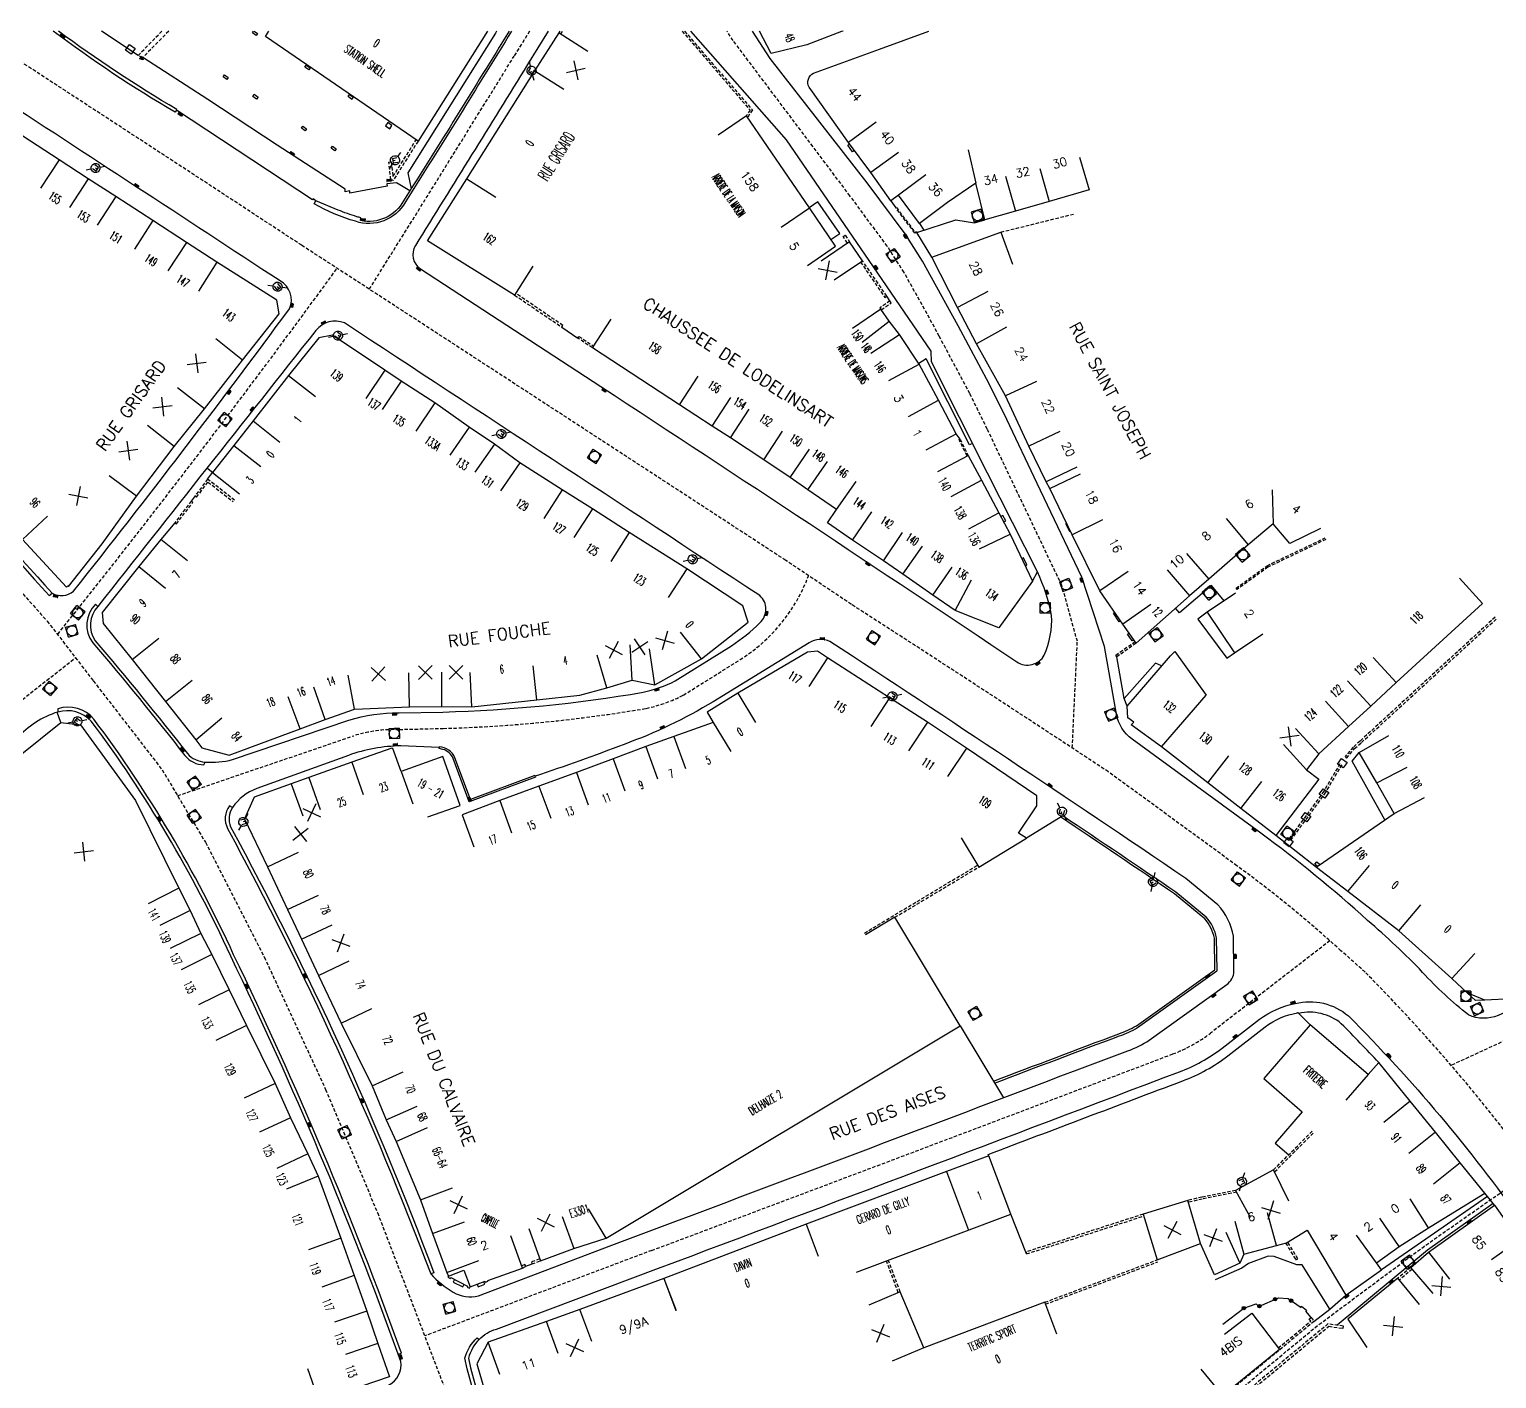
# Model space of a CAD drawing. Header units: millimetres. Extents: x 156998 to 158000, y 123000 to 124000.
# Drawn here: x 157497.2 to 157711.9, y 123802.8 to 124000.3 of the extents above; entities that cross this region are included whole.
import ezdxf
from ezdxf.enums import TextEntityAlignment as Align

# ---------------------------------------------------------------- set-up
doc = ezdxf.new("R2010")
doc.units = ezdxf.units.MM
doc.linetypes.add('DASHED', pattern=[0.75, 0.5, -0.25])
doc.layers.get('0').update_dxf_attribs({"linetype": 'CONTINUOUS'})
for name, color, linetype in [('W0001', 6, 'DASHED'), ('W0008', 7, 'CONTINUOUS'), ('W0100', 7, 'CONTINUOUS'), ('W0112', 1, 'DASHED'), ('W0310', 3, 'CONTINUOUS'), ('W0322', 7, 'CONTINUOUS'), ('W0334', 7, 'CONTINUOUS'), ('W0400', 7, 'CONTINUOUS'), ('W0420', 7, 'CONTINUOUS'), ('W0471', 7, 'CONTINUOUS'), ('W0851', 7, 'CONTINUOUS'), ('W0984', 7, 'CONTINUOUS'), ('W0989', 7, 'CONTINUOUS'), ('W0991', 7, 'CONTINUOUS'), ('W1102', 7, 'CONTINUOUS')]:
    doc.layers.add(name, color=color, linetype=linetype)
doc.styles.get("Standard").update_dxf_attribs({"font": 'romans.shx', "width": 0.85})

# ---------------------------------------------------------------- blocks, each defined once
blk = doc.blocks.new('t991o')
at = {"color": 0, "linetype": 'Continuous'}
for p, q in [((-1, 1), (1, -1)), ((-1, -1), (1, 1))]:
    blk.add_line(p, q, dxfattribs=at)
blk = doc.blocks.new('T400')
for p, q in [((-0.15, 0.3), (0.15, 0.3)), ((-0.15, -0.25), (-0.15, 0.3)), ((-0.15, 0.15), (0.15, 0.15)), ((-0.15, 0), (0.15, 0)), ((0.15, 0.3), (0.15, -0.25)), ((-0.15, -0.15), (0.15, -0.15)), ((-0.15, -0.25), (-0.15, -0.3)), ((-0.15, -0.3), (0.15, -0.3)), ((0.15, -0.3), (0.15, -0.25))]:
    blk.add_line(p, q)
blk = doc.blocks.new('T420')
for p, q in [((0.75, 0.75), (-0.75, 0.75)), ((-0.75, 0.75), (-0.75, -0.75)), ((0.75, 0.75), (0.75, -0.75)), ((0.75, -0.75), (-0.75, -0.75))]:
    blk.add_line(p, q)
blk.add_ellipse((0, 0), major_axis=(-0.53, 0.53), ratio=1, start_param=3.926991, end_param=10.210176)
blk = doc.blocks.new('t322o')
at = {"color": 0, "linetype": 'Continuous'}
for radius in [0.25, 0.15]:
    blk.add_circle((0, 0), radius, dxfattribs=at)
blk = doc.blocks.new('T471')
for p, q in [((-0.333334, 0.333334), (-0.333334, -0.333334)), ((-0.333334, 0.333334), (0.333334, 0.333334)), ((-0.333334, 0), (0, 0)), ((0.500001, 0.500001), (1.000002, 1.000002)), ((-0.500001, -0.500001), (-1.000002, -1.000002)), ((-0.333334, -0.333334), (0.333334, -0.333334))]:
    blk.add_line(p, q)
blk.add_ellipse((0, 0), major_axis=(0.471405, 0.471405), ratio=1, start_param=5.4977871438, end_param=11.780972451)
blk = doc.blocks.new('t112o')
at = {"color": 0, "linetype": 'Continuous'}
for p, q in [((-0.5, 0.5), (0.5, 0.5)), ((-0.5, -0.5), (-0.5, 0.5)), ((0.5, 0.5), (0.5, -0.5)), ((0.5, -0.5), (-0.5, -0.5))]:
    blk.add_line(p, q, dxfattribs=at)
blk = doc.blocks.new('T851')
for p, q in [((-0.25, -0.15), (0, 0.32)), ((0, 0.32), (0.25, -0.15)), ((-0.25, -0.15), (0.25, -0.15))]:
    blk.add_line(p, q)
for major_axis in [(-0.106, 0.106), (-0.0354, 0.0354), (-0.0236, 0.0236)]:
    blk.add_ellipse((0, 0), major_axis=major_axis, ratio=1, start_param=3.926991, end_param=10.210176)

msp = doc.modelspace()

# ---------------------------------------------------------------- linework, layer by layer
at = {"layer": 'W0001'}
for points in [[(157427.69, 124000, -0.000309), (157433.36, 123992.17), (157441.52, 123980.91), (157459.59, 123958.88), (157459.59, 123958.88), (157465.96, 123951.71, 0.000627), (157485.27, 123929.95, 0.000765), (157499.83, 123913.66), (157506.58, 123904.89), (157516.65, 123891.88), (157522.99, 123881.27), (157531.59, 123864.48), (157540.58, 123845.11), (157548.16, 123827.07), (157557.81, 123801.87), (157569.12, 123759.39), (157577.26, 123729.02), (157594.43, 123663.71, -0.08552)], [(157868.78, 123588.28), (157858.63, 123599.5), (157841.63, 123618.69, -0.062169), (157821.64, 123647.84), (157815, 123660.56), (157808.58, 123672.9, -0.001348), (157789.77, 123708.89, -0.000594), (157769.93, 123746.82, 0.013791), (157751.49, 123781.3, 0.022105), (157720.52, 123829.05, 0.042704), (157692.7, 123862.24, 0.011239), (157689.15, 123865.41, 0.02672), (157673.93, 123877.84), (157655.13, 123891.58, 0.002976), (157617.51, 123916.09), (157607.9, 123922.54, 0.000448), (157537.07, 123968.65, 0.000873), (157494.44, 123996.5), (157489.14, 124000, -0.029405)], [(157570.41, 124000), (157568.15, 123996.33, -0.001245), (157546.97, 123962.21, 0.4079)], [(157501.37, 123911.71, 0.011503), (157542.25, 123965.28, 0.402823)], [(157518.91, 123888.09), (157544.7, 123896.86, -0.079428), (157551.35, 123897.79), (157557.8, 123897.94, 0.035568), (157587.47, 123900.87, 0.065921), (157592.93, 123902.81), (157601.23, 123908.01, 0.16453), (157611.25, 123920.29, 0.458572)], [(157449.89, 123888.28, 0.021703), (157495.04, 123901.25), (157504.03, 123908.34)], [(157787.25, 123889.95, -0.085083), (157774.65, 123880.68), (157735.44, 123862.53), (157723.52, 123857.03), (157705.29, 123848.63, 0.41831)], [(157687.54, 123866.86), (157670.06, 123853.34, -0.076406), (157664.55, 123850.29, -0.000988), (157588.3, 123821.54), (157555.07, 123809.02)]]:
    msp.add_lwpolyline(points, format="xyb", dxfattribs=at)
msp.add_lwpolyline([(157649.84, 123895.07), (157650.58, 123910.69), (157648.32, 123918.84), (157641.84, 123932.43), (157637.4, 123941.75), (157634.84, 123946.95), (157630.37, 123955.34), (157628.58, 123958.63), (157625.22, 123964.69), (157622.76, 123968.52), (157617.31, 123975.89), (157600.21, 123998.62), (157599.3, 124000)], dxfattribs=at)
at = {"layer": 'W0001', "flags": 128}
msp.add_lwpolyline([(157580.56, 123716.46), (157610.54, 123735.88), (157614.43, 123745.81), (157616.98, 123752.97), (157618.17, 123754.73), (157629.27, 123763.87), (157645.5, 123777.25), (157660.45, 123789.66), (157685.72, 123810.53), (157701.37, 123822.18), (157717.4, 123833.4)], dxfattribs=at)
at = {"layer": 'W0008'}
msp.add_line((157710.58, 123829.44), (157695.07, 123818.72), dxfattribs=at)
for points in [[(157567.79, 124000, -0.003023), (157552.26, 123975, -0.3642), (157544.93, 123972.16, -0.060501), (157538.9, 123974.73), (157539.13, 123975.15), (157538.73, 123975.45), (157538.66, 123975.31), (157518.77, 123988.44), (157518.55, 123988.12, -0.027034), (157500.68, 124000)], [(157573.13, 124000), (157570.13, 123995.11, -0.000965), (157553.71, 123968.64, 0.407832), (157554.48, 123965.19), (157580.87, 123947.96, -0.003107), (157641.73, 123907.67, 0.441525), (157645.74, 123908.67, 0.116545), (157646.82, 123914.49, 0.061204), (157644.74, 123920.86), (157637.43, 123935.3), (157629.22, 123951.57), (157629.21, 123953.14), (157620.74, 123965.48), (157608.02, 123984.09), (157594.04, 124000, 0.234204)], [(157784.57, 123892.52), (157782.04, 123890.15, -0.085267), (157773.64, 123884.41, 0.000423), (157738.69, 123868.17), (157712.18, 123855.94, -0.213903), (157707.83, 123856.01, -0.043166), (157701.11, 123862.23, 0.024765), (157693.06, 123869.84, 0.026601), (157677.41, 123882.61), (157658.62, 123896.35, -0.18996), (157656.3, 123900.02), (157654.56, 123909.93), (157651.24, 123920.08), (157644.7, 123933.8), (157640.25, 123943.14), (157637.66, 123948.39), (157633.16, 123956.84), (157631.35, 123960.15), (157627.94, 123966.32), (157625.37, 123970.32), (157619.83, 123977.8), (157605.65, 123996.01), (157603.05, 124000)], [(157543.32, 123957.28, 0.333491), (157539.16, 123956.19, 0.000741), (157507.24, 123915.8), (157506.92, 123916.12, 0.379796), (157506.49, 123910.49, -0.009972), (157519.99, 123893.97, 0.224724), (157522.75, 123892.61), (157522.94, 123893.02, 0.084862), (157526.94, 123893.37), (157543.96, 123899.15, -0.079263), (157551.35, 123900.2), (157557.73, 123900.34, 0.035501), (157587.02, 123903.23, 0.06402), (157591.74, 123904.91), (157599.95, 123910.05, 0.059934), (157604.1, 123913.4, 0.453634), (157604.12, 123917.37, 0.000443), (157543.32, 123957.28)], [(157452.22, 123767.41), (157498.08, 123783.84), (157520.75, 123791.71), (157549.79, 123801.83, 0.336367), (157551.56, 123805.3), (157551.19, 123806.34), (157551.69, 123806.48, 0.0265), (157527.11, 123864.81, 0.053619), (157506.66, 123899.3, 0.306429), (157501.38, 123900.83), (157501.39, 123900.34, 0.138879), (157495.42, 123896.44, 0.023293)], [(157568.63, 123777.42), (157561.31, 123804.22), (157560.97, 123805.76, -0.154478), (157562.77, 123808.74), (157563.02, 123808.51, -0.115504), (157565.56, 123810.03), (157589.28, 123818.93, 0.000988), (157665.52, 123847.68, 0.076264), (157671.76, 123851.14), (157677.25, 123855.38, -0.110576), (157682.48, 123857.69, -0.238779), (157690.25, 123855.86, -0.042471), (157715.69, 123825.64, -0.022088)]]:
    msp.add_lwpolyline(points, format="xyb", dxfattribs=at)
for points in [[(157491.62, 123991.07, 0.390839), (157488.54, 123989.59), (157488.2, 123989.8, -0.014502), (157466.29, 123957.79, 0.290879), (157466.18, 123955.53, 0.00179), (157500.11, 123917.38), (157500.54, 123917.73, 0.309953), (157503.68, 123918.02, 0.008896), (157535.29, 123959.36, 0.394856), (157533.9, 123963.44, 0.000866)], [(157555.95, 123818.09, 0.071639), (157559.26, 123815.42, 0.202321), (157562.93, 123814.91), (157582.45, 123822.3, 0.000777), (157657.57, 123850.62, 0.057088), (157660.75, 123852.08), (157672.44, 123860.44, 0.232055), (157673.5, 123862.42), (157673.42, 123867.52, 0.145446), (157671.16, 123872.11), (157666.48, 123875.97, 0.004417), (157614.38, 123910.65, 0.249425), (157611.33, 123910.46), (157597.27, 123901.85, -0.050113), (157584.25, 123895.61, -0.011024), (157571.22, 123890.94), (157571.18, 123891.06), (157561.77, 123887.56), (157559.5, 123893.64, 0.287673), (157557.22, 123895.24), (157557.21, 123895.17), (157551.57, 123895.38, 0.083976), (157543.91, 123893.99), (157530.5, 123889.13, 0.158905), (157526.95, 123886.37), (157526.5, 123886.61, 0.28592), (157526.22, 123883.3, -0.033996)]]:
    msp.add_lwpolyline(points, format="xyb", close=True, dxfattribs=at)
msp.add_lwpolyline([(157711.44, 123828.41), (157701.8, 123821.57), (157688.6, 123810.59)], dxfattribs=at)
at = {"layer": 'W0100'}
for points in [[(157564.26, 124000), (157554.1, 123983.87), (157531.77, 123999.19), (157532.28, 124000)], [(157570.88, 123965.61), (157568.23, 123961.36), (157555.47, 123969.3), (157561.24, 123978.38), (157571.2, 123994.17), (157574.74, 123999.73), (157578.96, 123997.04)], [(157616.31, 124000), (157616.09, 123999.92), (157611, 123997.99), (157605.77, 123996.71), (157604.05, 124000)], [(157502.97, 123918.72), (157507.86, 123924.97), (157512.9, 123931.94), (157518.43, 123939.2), (157522.84, 123944.7), (157528.43, 123951.85), (157533.76, 123958.6), (157533.42, 123960.63), (157524.65, 123966.17), (157520.21, 123969.08), (157515.31, 123972.26), (157509.85, 123975.8), (157505.82, 123978.39), (157501.58, 123981.18), (157494.16, 123985.99), (157488.73, 123989.49), (157481.77, 123979.15), (157480.8, 123977.68), (157484.98, 123974.94)], [(157611.07, 123965.7), (157615.2, 123968.51), (157611.37, 123974.13), (157602.15, 123987.61), (157598.02, 123984.79)], [(157650.51, 123936.16), (157646, 123934.01), (157643.5, 123939.24), (157640.07, 123946.62), (157635.84, 123954.23), (157633.03, 123959.56), (157629.28, 123966.92), (157639.39, 123970.58), (157641.1, 123965.88)], [(157615.01, 123963.58), (157619.14, 123966.4), (157617.24, 123969.18), (157613.11, 123966.35)], [(157471.84, 123959.1), (157468.74, 123955.18), (157472.43, 123951.32), (157476.07, 123947.42), (157481.88, 123941.2), (157487.13, 123935.56), (157492.53, 123929.6), (157496.21, 123925.6), (157502.67, 123918.63), (157502.83, 123918.83), (157502.97, 123918.72)], [(157628.46, 123938.71), (157632.87, 123941.07), (157630.26, 123945.97), (157627.44, 123951.23), (157624.55, 123955.61), (157623.03, 123957.56), (157621.83, 123959.31), (157617.7, 123956.49)], [(157630.18, 123935.53), (157634.58, 123937.9), (157636.54, 123934.26), (157639.11, 123929.48), (157640.77, 123926.35), (157644.02, 123919.49), (157639.1, 123912.65), (157632.72, 123915.22), (157629.41, 123917.43), (157625.06, 123920.51), (157622.19, 123922.46), (157617.7, 123925.48), (157614.02, 123928.04), (157615.36, 123929.96), (157611.16, 123932.88), (157608.57, 123934.68), (157604.69, 123937.27), (157599.82, 123940.48), (157597.15, 123942.19), (157592.37, 123945.3), (157579.61, 123953.64), (157582.35, 123957.83)], [(157520.35, 123922.46), (157516.45, 123925.6), (157513.25, 123921.63), (157507.85, 123914.91), (157508.01, 123913.28), (157512.25, 123908.04), (157517.13, 123901.89), (157521.58, 123896.27), (157522.46, 123895.1), (157526.46, 123894.03), (157536.85, 123897.89), (157540.53, 123899.26), (157544.8, 123900.74), (157552.84, 123901.08), (157557.58, 123901.17), (157561.97, 123901.12), (157571.49, 123902.14), (157577.76, 123902.8), (157581.71, 123903.87), (157585.41, 123905.01), (157588.75, 123904.32), (157595.59, 123908.12), (157602.39, 123913.48), (157601.62, 123915.87), (157593.43, 123921.31), (157584.98, 123926.6), (157579.62, 123930.08), (157575.2, 123932.88), (157568.99, 123936.83), (157565.27, 123939.53), (157561.57, 123942.03), (157556.56, 123945.58), (157551.62, 123948.78), (157549.23, 123950.39), (157541.56, 123955.48), (157539.56, 123955.12), (157535.16, 123949.59), (157529.96, 123942.94), (157527.13, 123939.35), (157524.02, 123935.38), (157527.96, 123932.29)], [(157686.16, 123927.22), (157681.68, 123925.01), (157679.25, 123927.88), (157675.57, 123924.83), (157669.84, 123919.79), (157667, 123917.34), (157659.17, 123910.43), (157657.23, 123913.22), (157653.89, 123918.06), (157649.8, 123926.25), (157646.54, 123933.04), (157651.05, 123935.2)], [(157706.5, 123919.91), (157709.88, 123916.23), (157697.26, 123904.65), (157693.52, 123901.22), (157690.26, 123898.23), (157685.9, 123894.23), (157684.12, 123891.9), (157685.93, 123890.51), (157679.62, 123882.29), (157674.5, 123886.22), (157669.69, 123889.96), (157662.89, 123895.23), (157658.48, 123898.45), (157658.87, 123898.85), (157657.99, 123899.5), (157657.88, 123901.2), (157664.2, 123908.58), (157664.84, 123909.22), (157669.45, 123902.81)], [(157673.75, 123917.74), (157669.6, 123914.96), (157673.59, 123909), (157677.74, 123911.78)], [(157633.57, 123881.92), (157636.16, 123877.64), (157643.12, 123881.86), (157641.98, 123882.63), (157644.65, 123886.59), (157644.65, 123888.09), (157634.38, 123895.04), (157628.63, 123898.84), (157623.08, 123902.43), (157614.02, 123908.27), (157612.55, 123909.24), (157611.09, 123909.08), (157600.92, 123903.09), (157596.4, 123900.34), (157597.31, 123898.83), (157591.52, 123896.75), (157587.41, 123895.27), (157582.63, 123893.48), (157577.28, 123891.47), (157571.79, 123889.47), (157566.07, 123887.37), (157560.54, 123885.29), (157562.26, 123880.6)], [(157495.74, 123887.51), (157492.61, 123891.42), (157501.83, 123898.8), (157504.71, 123898.46), (157512.73, 123887.37), (157519.07, 123874.55), (157520.77, 123871.3), (157522.33, 123867.94), (157523.91, 123864.87), (157526.44, 123859.68), (157529, 123854.46), (157533.17, 123845.95), (157535.43, 123840.95), (157537.96, 123835.66), (157539.5, 123832.4), (157542.78, 123823.31), (157544.73, 123817.85), (157546.59, 123812.67), (157548.22, 123807.92), (157549.9, 123803.03)], [(157714.17, 123858.34), (157710.22, 123858.16), (157707.63, 123859.22), (157705.38, 123861.34), (157697.62, 123868.29), (157690.15, 123874.06), (157685.6, 123877.6), (157685.83, 123877.85), (157696.95, 123885.49), (157694.39, 123889.96), (157691.84, 123894.43), (157696.18, 123896.91)], [(157555.55, 123885.01), (157560.27, 123886.67), (157557.75, 123893.83), (157551.64, 123891.62), (157550.42, 123894.98), (157550.24, 123895.03), (157544.43, 123893.01), (157538.11, 123890.78), (157535.54, 123889.85), (157530.1, 123887.89), (157528.69, 123884.71), (157532.07, 123877.67), (157534.99, 123871.44), (157537.02, 123867.09), (157539.51, 123861.77), (157542.85, 123854.79), (157547.38, 123845.62), (157549.42, 123840.66), (157550.9, 123837.49), (157554.45, 123828.92), (157556.2, 123824.03), (157558.3, 123818.31), (157558.55, 123817.79), (157558.46, 123817.6), (157558.82, 123817.41), (157558.91, 123817.58), (157561.36, 123816.33), (157561.28, 123816.18), (157561.65, 123816), (157561.75, 123816.19), (157563.92, 123817.04), (157563.98, 123816.89), (157564.37, 123817.04), (157564.32, 123817.15), (157569.37, 123818.96), (157567.67, 123823.67)], [(157570.29, 123824.73), (157572, 123820.03), (157576.88, 123821.8), (157581.63, 123823.33), (157633.44, 123854.39), (157623.88, 123870.29), (157619.6, 123867.71)], [(157673.64, 123825.83), (157674.95, 123821), (157679.74, 123822.24), (157681.21, 123822.66), (157684.19, 123824.51), (157689.87, 123814.97), (157695.07, 123818.72), (157694.34, 123819.72), (157697.68, 123822.12), (157701.95, 123824.86), (157709.98, 123829.77), (157710.19, 123829.92), (157706.62, 123834.38), (157702.98, 123838.87), (157699.29, 123843.4), (157694.7, 123849.03), (157693.15, 123847.27), (157684.63, 123854.54), (157677.85, 123846.68), (157683.49, 123841.81), (157679.54, 123837.23), (157681.51, 123835.54)], [(157618.24, 123818.37), (157640.83, 123826.84), (157637.63, 123835.36), (157631.45, 123833.11), (157610.88, 123825.38), (157590.08, 123817.43), (157577.77, 123812.91), (157572.89, 123811.13), (157564.34, 123808.1), (157562.7, 123804.96), (157565.37, 123795.72)], [(157681.54, 123828.76), (157679.3, 123833.31), (157673.75, 123830.33), (157675.86, 123826.4)], [(157702.63, 123815.25), (157699.38, 123819.04), (157701.98, 123821.27), (157711.65, 123828.17), (157715.26, 123823.04), (157718.4, 123818.58), (157721.58, 123814.07), (157724.73, 123809.6), (157727.74, 123804.82), (157731.23, 123799.22), (157733.3, 123795.79), (157736.77, 123790.22), (157741.2, 123783.3), (157734.36, 123778.61), (157726.31, 123773.12), (157723.49, 123777.25)], [(157672.29, 123824.21), (157674.35, 123819.66), (157670.64, 123817.98), (157668.58, 123822.53)], [(157558.55, 123817.79), (157560.78, 123818.66), (157561.75, 123816.19)], [(157700.66, 123813.61), (157697.49, 123817.48), (157690.15, 123811.46), (157692.95, 123807.31)], [(157647.59, 123809.28), (157645.83, 123813.95), (157628.11, 123807.26), (157624.66, 123815.47), (157620.05, 123813.53)], [(157672.14, 123809.3), (157676.11, 123812.34), (157680.16, 123807.04), (157671.87, 123800.29), (157668.71, 123804.16)], [(157549.89, 123803.05), (157539.56, 123799.51), (157526.09, 123794.84), (157524.46, 123799.56)]]:
    msp.add_lwpolyline(points, dxfattribs=at)
msp.add_lwpolyline([(157650.9, 123981.56), (157652.3, 123976.76), (157646.48, 123975.07), (157641.51, 123973.67), (157637.03, 123972.4), (157635.75, 123977.75), (157631.59, 123974.92), (157627.47, 123971.85), (157624.39, 123975.98), (157623.3, 123975.16), (157620.34, 123979.3), (157617.11, 123983.72), (157611.32, 123991.8, -0.430948), (157611.99, 123993.84), (157621.64, 123997.38)], format="xyb", dxfattribs=at)
msp.add_lwpolyline([(157668.58, 123822.53), (157666.75, 123828.86), (157660.19, 123826.84), (157662.25, 123820.15)], close=True, dxfattribs=at)
at = {"layer": 'W0112'}
for p, q in [((157679.3, 123833.31), (157685.03, 123839.08)), ((157679.45, 123833.03), (157685.24, 123838.87)), ((157624.38, 123815.35), (157622.64, 123820.02)), ((157624.66, 123815.47), (157622.92, 123820.12)), ((157645.83, 123813.95), (157662.25, 123820.15)), ((157645.93, 123813.67), (157662.35, 123819.87))]:
    msp.add_line(p, q, dxfattribs=at)
for points in [[(157517.61, 124000), (157513.83, 123996.16), (157513.12, 123996.42), (157516.64, 124000)], [(157574.74, 123999.73), (157574.91, 124000)], [(157575, 123999.57), (157575.26, 124000)], [(157592.74, 124000), (157602.68, 123988.45), (157602.15, 123987.61)], [(157593.1, 124000), (157603.02, 123988.48), (157602.32, 123987.36)], [(157554.1, 123983.87), (157550.45, 123978.13), (157550.13, 123978.27), (157549.83, 123980.82), (157550.17, 123980.86), (157550.43, 123978.73), (157553.81, 123984.07)], [(157639.39, 123970.58), (157650.04, 123973.22)], [(157616.94, 123968.98), (157616.31, 123969.93), (157616.61, 123970.13), (157617.24, 123969.18)], [(157618.85, 123966.2), (157622.41, 123961.01), (157622.7, 123961.21), (157619.14, 123966.4)], [(157568.23, 123961.36), (157575.12, 123956.69), (157575.29, 123956.93), (157568.39, 123961.62)], [(157621.89, 123959.22), (157623.36, 123960.22), (157623.16, 123960.51), (157621.7, 123959.51), (157621.83, 123959.31)], [(157579.61, 123953.64), (157577.47, 123955.07), (157577.64, 123955.32), (157579.78, 123953.89)], [(157634.44, 123937.82), (157633.27, 123940.22), (157633.41, 123940.29), (157634.58, 123937.9)], [(157527.24, 123931.34), (157523.31, 123934.42), (157521.46, 123931.97), (157521.69, 123931.79), (157523.36, 123934), (157527.06, 123931.11)], [(157686.96, 123925.6), (157678.47, 123921.54), (157673.97, 123918.26), (157673.82, 123918.46), (157678.34, 123921.76), (157686.85, 123925.82)], [(157711.72, 123914.22), (157691.96, 123896.09), (157690.94, 123895.19), (157689.76, 123893.81), (157689.99, 123893.61), (157691.16, 123894.98), (157692.16, 123895.87), (157711.93, 123914)], [(157659.17, 123910.43), (157656.37, 123908.43), (157656.21, 123908.65), (157659.02, 123910.65)], [(157689.01, 123892.77), (157686.65, 123888.75), (157684.05, 123885.17), (157681.46, 123881.64)], [(157689.27, 123892.62), (157686.9, 123888.59), (157684.29, 123884.99), (157681.7, 123881.46)], [(157619.42, 123867.99), (157635.99, 123877.92)], [(157623.88, 123870.29), (157636.16, 123877.64)], [(157685.71, 123877.72), (157685.33, 123878.07), (157685.63, 123878.4), (157686.06, 123878.01)], [(157673.75, 123830.33), (157668.78, 123829.34), (157666.75, 123828.86)], [(157673.9, 123830.06), (157668.85, 123829.04), (157666.84, 123828.58)], [(157660.19, 123826.84), (157643.09, 123821.32), (157643.16, 123821.03), (157660.28, 123826.56)], [(157681.06, 123822.62), (157682.57, 123820.14), (157682.87, 123820.32), (157681.38, 123822.76)], [(157569.37, 123818.96), (157569.87, 123819.22), (157569.74, 123819.48), (157569.27, 123819.25)], [(157571.89, 123820.31), (157570.68, 123819.84), (157570.79, 123819.56), (157572, 123820.03)], [(157699.38, 123819.04), (157697.49, 123817.48)], [(157699.59, 123818.79), (157697.7, 123817.22)], [(157679.99, 123807.26), (157684.76, 123811.2), (157684.52, 123811.51), (157684.79, 123811.71), (157685.21, 123811.15), (157672.02, 123800.22), (157659.54, 123790.07)]]:
    msp.add_lwpolyline(points, dxfattribs=at)
for points in [[(157627.08, 123970.55), (157626.8, 123970.44), (157624.02, 123974.11), (157624.1, 123974.17), (157626.83, 123970.56), (157627.04, 123970.65)], [(157518.73, 123927.86), (157521.16, 123931.03), (157520.92, 123931.21), (157518.49, 123928.05)], [(157661.23, 123788.71), (157673.79, 123799.18), (157687.36, 123810.43), (157689.47, 123810.13), (157689.51, 123810.46), (157687.26, 123810.78), (157673.58, 123799.43), (157661.02, 123788.96)]]:
    msp.add_lwpolyline(points, close=True, dxfattribs=at)
at = {"layer": 'W0310'}
msp.add_lwpolyline([(157684.79, 123811.71), (157684.01, 123812.65)], dxfattribs=at)
at = {"layer": 'W0322'}
msp.add_lwpolyline([(157671.88, 123810.76), (157674.95, 123813.1), (157676.73, 123813.7), (157677.16, 123813.35), (157680.02, 123814.61), (157681.44, 123814.48), (157683.33, 123813.18)], dxfattribs=at)
at = {"layer": 'W0334'}
for p, q in [((157575.12, 123956.69), (157577.47, 123955.07)), ((157521.46, 123931.97), (157520.92, 123931.21)), ((157518.49, 123928.05), (157516.45, 123925.6)), ((157644.02, 123919.49), (157644.74, 123920.86)), ((157685.6, 123877.6), (157679.62, 123882.29)), ((157633.44, 123854.39), (157639.77, 123843.88)), ((157674.95, 123821), (157674.35, 123819.66)), ((157556.42, 123818.27), (157555.95, 123818.09)), ((157687.51, 123812.95), (157689.87, 123814.97))]:
    msp.add_line(p, q, dxfattribs=at)
for points in [[(157518.77, 123988.44), (157518.8, 123988.53, -0.026234), (157501.47, 124000, -0.030227)], [(157567.42, 124000, -0.003005), (157551.99, 123975.16, -0.330989), (157545.7, 123972.27), (157545.74, 123972.67, -0.028746), (157545.14, 123972.84, -0.027588), (157542.39, 123973.81), (157539.13, 123975.15)], [(157488.54, 123989.59, -0.014295), (157466.74, 123957.46, 0.280911), (157466.64, 123955.85, 0.001769), (157500.54, 123917.73)], [(157507.24, 123915.8, 0.34574), (157506.84, 123910.78, -0.009966), (157520.34, 123894.25, 0.200427), (157522.94, 123893.02)], [(157551.19, 123806.34, 0.026286), (157526.68, 123864.6, 0.053609), (157506.28, 123899, 0.283776), (157501.39, 123900.34)], [(157571.22, 123890.94), (157571.28, 123890.8), (157561.6, 123887.2), (157559.25, 123893.54, 0.224518), (157557.75, 123894.87), (157557.2, 123894.99), (157557.21, 123895.17)], [(157526.95, 123886.37, 0.24199), (157526.67, 123883.54, -0.033993), (157556.42, 123818.27, -0.033993)], [(157638.3, 123846.32, 0.00019), (157656.64, 123853.25, 0.056271), (157659.22, 123854.42), (157670.71, 123862.63), (157670.63, 123867.24, 0.130443), (157669.22, 123870.09), (157664.8, 123873.73, 0.001418), (157648.16, 123884.95, 0.182567)], [(157638.47, 123846.04, 0.000189), (157656.75, 123852.95, 0.056378), (157659.39, 123854.15), (157671, 123862.45, 0.164331), (157671.03, 123862.49), (157670.95, 123867.28, 0.13265), (157669.44, 123870.32), (157665, 123873.98, 0.001408), (157648.46, 123885.13), (157643.12, 123881.86)], [(157637.63, 123835.36), (157637.54, 123835.6, 0.000369), (157666.01, 123846.37, 0.076202), (157672.61, 123850.03), (157678.09, 123854.27, -0.110882), (157682.78, 123856.33, -0.002529), (157682.85, 123856.35), (157684.63, 123854.54)], [(157694.7, 123849.03, 0.007678), (157689.21, 123854.72, 0.231702), (157682.97, 123856.23, 0.110919)], [(157563.02, 123808.51, 0.124362), (157561.49, 123805.76, 0.007232), (157561.49, 123805.76), (157561.79, 123804.34), (157569.11, 123777.55), (157571.69, 123768.21), (157575.46, 123754.21), (157579.16, 123740.86), (157583.18, 123726.35)]]:
    msp.add_lwpolyline(points, format="xyb", dxfattribs=at)
for points in [[(157513.12, 123996.42), (157507.8, 124000)], [(157530.14, 124000), (157530.61, 123999.66), (157530.41, 123999.35), (157529.86, 123999.74), (157530.02, 124000)], [(157565.6, 124000), (157565.42, 123999.71), (157552.6, 123979.26), (157553.1, 123976.92)], [(157621.64, 123997.38), (157628.86, 124000)], [(157552.9, 123976.61), (157550.96, 123977.77), (157549.51, 123977.63), (157549.56, 123977.32), (157544.13, 123976.3), (157544.1, 123976.6), (157543.43, 123976.48), (157543.43, 123976.87), (157533.47, 123983.33), (157523.36, 123989.99), (157513.83, 123996.16)], [(157617.97, 123982.54), (157617.68, 123982.33), (157617, 123983.31), (157617.27, 123983.5)], [(157614.51, 123969.52), (157615.81, 123970.4), (157612.62, 123975), (157611.36, 123974.15)], [(157629.28, 123966.92), (157627.07, 123970.54), (157632.8, 123972.37), (157635.53, 123971.93), (157637.03, 123972.4)], [(157627.47, 123971.85), (157628.13, 123970.88)], [(157623.16, 123960.51), (157622.7, 123961.21)], [(157635.24, 123939.65), (157634.82, 123939.45), (157628.44, 123952.04), (157627.37, 123951.34)], [(157633.41, 123940.29), (157632.87, 123941.07)], [(157523.31, 123934.42), (157524.02, 123935.38), (157523.2, 123936.02)], [(157646.54, 123933.04), (157646, 123934.01)], [(157639.81, 123928.17), (157640.1, 123928.33), (157639.67, 123929.12), (157639.39, 123928.97)], [(157649.55, 123926.76), (157649.46, 123926.72), (157648.9, 123927.87), (157649, 123927.91)], [(157642.95, 123921.75), (157643.2, 123921.87), (157642.7, 123922.93), (157642.45, 123922.81)], [(157672.09, 123916.63), (157670.23, 123918.85), (157665.54, 123914.87), (157664.96, 123915.54)], [(157656.91, 123913.68), (157656.71, 123913.54), (157655.88, 123914.82), (157656.04, 123914.93)], [(157669.6, 123914.96), (157668.19, 123913.94), (157672.45, 123908.22), (157673.59, 123909)], [(157658.84, 123910.91), (157658.61, 123910.74), (157657.91, 123911.74), (157658.15, 123911.9)], [(157657.88, 123901.2), (157657.45, 123902.31), (157656.37, 123908.43)], [(157662.91, 123907.08), (157662.03, 123907.51), (157657.45, 123902.31)], [(157501.83, 123898.8), (157501.29, 123900.31)], [(157695.57, 123884.55), (157690.79, 123893.16), (157691.84, 123894.43)], [(157710.22, 123858.16), (157708.84, 123858.1), (157707.63, 123859.22)], [(157711.65, 123828.17), (157710.19, 123829.92)], [(157643.16, 123821.03), (157640.83, 123826.84)], [(157569.87, 123819.22), (157570.79, 123819.56)], [(157685.21, 123811.15), (157687.51, 123812.95), (157683.5, 123819.43), (157682.72, 123819.41), (157679.38, 123820.64), (157678.51, 123820.72), (157675.61, 123819.63), (157674.65, 123818.93), (157670.76, 123817.25)], [(157559.45, 123817.3), (157559.24, 123816.89), (157560.63, 123816.22), (157560.83, 123816.6)], [(157562.76, 123816.59), (157562.91, 123816.21), (157563.87, 123816.59), (157563.72, 123816.96)], [(157683.33, 123813.18), (157683.4, 123813.36), (157684.13, 123812.79), (157684.01, 123812.65)]]:
    msp.add_lwpolyline(points, dxfattribs=at)
for points in [[(157525.76, 123993.62), (157526.32, 123993.23), (157526.11, 123992.92), (157525.56, 123993.31)], [(157537.75, 123995.02), (157538.31, 123994.63), (157538.11, 123994.31), (157537.55, 123994.71)], [(157530.13, 123990.75), (157530.68, 123990.35), (157530.48, 123990.04), (157529.93, 123990.44)], [(157544.07, 123990.72), (157544.62, 123990.33), (157544.42, 123990.01), (157543.87, 123990.41)], [(157537.24, 123986.1), (157537.79, 123985.7), (157537.59, 123985.39), (157537.03, 123985.78)], [(157549.67, 123986.62), (157549.34, 123986.13), (157549.95, 123985.71), (157550.27, 123986.2)], [(157541.59, 123983.18), (157542.14, 123982.78), (157541.94, 123982.47), (157541.39, 123982.86)]]:
    msp.add_lwpolyline(points, close=True, dxfattribs=at)
at = {"layer": 'W0334', "flags": 128}
msp.add_lwpolyline([(157623.3, 123975.16), (157624.02, 123974.11)], dxfattribs=at)
at = {"layer": 'W1102'}
for p, q in [((157616.06, 124000), (157616.09, 123999.92)), ((157571.2, 123994.17), (157575.42, 123991.5)), ((157621.15, 123986.67), (157617.11, 123983.72)), ((157634.58, 123982.62), (157635.75, 123977.75)), ((157501.58, 123981.18), (157498.85, 123976.99)), ((157624.4, 123982.21), (157620.34, 123979.3)), ((157505.82, 123978.39), (157503.09, 123974.2)), ((157561.24, 123978.38), (157565.47, 123975.7)), ((157628.4, 123978.96), (157624.39, 123975.98)), ((157640.06, 123978.79), (157641.51, 123973.67)), ((157645.09, 123979.88), (157646.48, 123975.07)), ((157509.85, 123975.8), (157507.14, 123971.6)), ((157607.24, 123971.31), (157611.37, 123974.13)), ((157515.31, 123972.26), (157512.59, 123968.07)), ((157520.21, 123969.08), (157517.48, 123964.89)), ((157524.65, 123966.17), (157521.95, 123961.96)), ((157637.46, 123961.89), (157633.03, 123959.56)), ((157619.08, 123954.49), (157623.03, 123957.56)), ((157528.43, 123951.85), (157524.5, 123954.94)), ((157620.36, 123952.84), (157624.55, 123955.61)), ((157640.21, 123956.66), (157635.84, 123954.23)), ((157549.23, 123950.39), (157546.45, 123946.23)), ((157623.01, 123948.86), (157627.44, 123951.23)), ((157535.16, 123949.59), (157539.09, 123946.5)), ((157551.62, 123948.78), (157548.87, 123944.61)), ((157592.37, 123945.3), (157595.1, 123949.49)), ((157644.6, 123948.73), (157640.07, 123946.62)), ((157522.84, 123944.7), (157518.92, 123947.8)), ((157597.15, 123942.19), (157599.87, 123946.39)), ((157625.85, 123943.61), (157630.26, 123945.97)), ((157556.56, 123945.58), (157553.76, 123941.44)), ((157599.82, 123940.48), (157602.54, 123944.67)), ((157518.43, 123939.2), (157514.49, 123942.28)), ((157529.96, 123942.94), (157533.89, 123939.86)), ((157561.57, 123942.03), (157558.73, 123937.92)), ((157565.27, 123939.53), (157562.4, 123935.43)), ((157604.69, 123937.27), (157607.45, 123941.44)), ((157648.02, 123941.39), (157643.5, 123939.24)), ((157527.13, 123939.35), (157531.07, 123936.27)), ((157608.57, 123934.68), (157611.39, 123938.82)), ((157568.99, 123936.83), (157566.17, 123932.69)), ((157611.16, 123932.88), (157614.02, 123936.99)), ((157512.9, 123931.94), (157508.88, 123934.92)), ((157615.36, 123929.96), (157618.21, 123934.07)), ((157632.14, 123931.89), (157636.54, 123934.26)), ((157575.2, 123932.88), (157572.52, 123928.66)), ((157679.09, 123932.88), (157679.25, 123927.88)), ((157496.21, 123925.6), (157499.88, 123928.99)), ((157579.62, 123930.08), (157576.92, 123925.87)), ((157617.7, 123925.48), (157620.49, 123929.62)), ((157634.69, 123927.15), (157639.11, 123929.48)), ((157654.27, 123928.48), (157649.8, 123926.25)), ((157672.38, 123928.68), (157675.57, 123924.83)), ((157584.98, 123926.6), (157582.29, 123922.38)), ((157622.19, 123922.46), (157624.99, 123926.6)), ((157625.06, 123920.51), (157627.9, 123924.62)), ((157636.24, 123924.22), (157640.77, 123926.35)), ((157666.54, 123923.54), (157669.84, 123919.79)), ((157513.25, 123921.63), (157517.15, 123918.49)), ((157593.43, 123921.31), (157590.72, 123917.1)), ((157629.41, 123917.43), (157632.24, 123921.56)), ((157658.04, 123920.93), (157653.89, 123918.06)), ((157663.74, 123921.13), (157667, 123917.34)), ((157632.72, 123915.22), (157635.07, 123919.67)), ((157661.33, 123916.08), (157657.23, 123913.22)), ((157595.59, 123908.12), (157592.49, 123912.04)), ((157512.25, 123908.04), (157516.15, 123911.17)), ((157585.41, 123905.01), (157585.16, 123910.16)), ((157588.75, 123904.32), (157587.95, 123909.59)), ((157581.71, 123903.87), (157580.33, 123908.67)), ((157614.02, 123908.27), (157611.31, 123904.07)), ((157693.88, 123908.33), (157697.26, 123904.65)), ((157544.8, 123900.74), (157543.85, 123905.71)), ((157552.84, 123901.08), (157552.75, 123906.08)), ((157557.58, 123901.17), (157557.57, 123906.17)), ((157561.97, 123901.12), (157561.73, 123906.12)), ((157571.49, 123902.14), (157570.96, 123907.11)), ((157517.13, 123901.89), (157521.05, 123905)), ((157540.53, 123899.26), (157538.84, 123903.96)), ((157600.92, 123903.09), (157603.49, 123898.8)), ((157690.14, 123904.9), (157693.52, 123901.22)), ((157536.85, 123897.89), (157535.11, 123902.58)), ((157623.08, 123902.43), (157620.36, 123898.23)), ((157662.89, 123895.23), (157669.45, 123902.81)), ((157690.26, 123898.23), (157686.88, 123901.91)), ((157521.58, 123896.27), (157525.41, 123899.49)), ((157597.31, 123898.83), (157599.88, 123894.54)), ((157628.63, 123898.84), (157625.89, 123894.66)), ((157591.52, 123896.75), (157593.24, 123892.05)), ((157685.9, 123894.23), (157682.52, 123897.92)), ((157587.41, 123895.27), (157589.13, 123890.58)), ((157634.38, 123895.04), (157631.6, 123890.88)), ((157684.12, 123891.9), (157680.74, 123895.59)), ((157544.43, 123893.01), (157546.08, 123888.29)), ((157582.63, 123893.48), (157584.35, 123888.79)), ((157669.69, 123889.96), (157672.76, 123893.91)), ((157538.11, 123890.78), (157539.8, 123886.07)), ((157551.64, 123891.62), (157553.34, 123886.92)), ((157577.28, 123891.47), (157579.01, 123886.77)), ((157674.5, 123886.22), (157677.56, 123890.17)), ((157694.39, 123889.96), (157698.83, 123892.28)), ((157535.54, 123889.85), (157537.24, 123885.14)), ((157571.79, 123889.47), (157573.51, 123884.78)), ((157566.07, 123887.37), (157567.79, 123882.68)), ((157696.95, 123885.49), (157701.38, 123887.81)), ((157532.07, 123877.67), (157536.59, 123879.81)), ((157690.15, 123874.06), (157693.35, 123877.9)), ((157519.07, 123874.55), (157514.62, 123872.28)), ((157534.99, 123871.44), (157539.52, 123873.55)), ((157520.77, 123871.3), (157516.29, 123869.09)), ((157697.62, 123868.29), (157700.83, 123872.14)), ((157537.02, 123867.09), (157541.55, 123869.21)), ((157522.33, 123867.94), (157517.83, 123865.74)), ((157523.91, 123864.87), (157519.44, 123862.63)), ((157705.38, 123861.34), (157708.75, 123865.02)), ((157539.51, 123861.77), (157544.03, 123863.91)), ((157526.44, 123859.68), (157521.95, 123857.48)), ((157542.85, 123854.79), (157547.35, 123856.97)), ((157529, 123854.46), (157524.51, 123852.26)), ((157547.38, 123845.62), (157551.94, 123847.68)), ((157693.15, 123847.27), (157689.85, 123843.51)), ((157533.17, 123845.95), (157528.64, 123843.82)), ((157699.29, 123843.4), (157695.42, 123840.24)), ((157535.43, 123840.95), (157530.9, 123838.84)), ((157549.42, 123840.66), (157553.99, 123842.67)), ((157550.9, 123837.49), (157555.48, 123839.51)), ((157702.98, 123838.87), (157699.1, 123835.72)), ((157537.96, 123835.66), (157533.45, 123833.51)), ((157706.62, 123834.38), (157702.72, 123831.25)), ((157539.5, 123832.4), (157534.87, 123830.49)), ((157631.45, 123833.11), (157634.63, 123824.51)), ((157554.45, 123828.92), (157559.12, 123830.71)), ((157701.95, 123824.86), (157699.3, 123829.1)), ((157556.2, 123824.03), (157560.9, 123825.74)), ((157575.18, 123826.5), (157576.88, 123821.8)), ((157581.63, 123823.33), (157579.06, 123827.62)), ((157679.74, 123822.24), (157678.43, 123827.06)), ((157697.68, 123822.12), (157694.86, 123826.26)), ((157610.88, 123825.38), (157612.65, 123820.71)), ((157694.34, 123819.72), (157691.42, 123823.77)), ((157542.78, 123823.31), (157538.07, 123821.62)), ((157715.26, 123823.04), (157711.17, 123820.15)), ((157558.3, 123818.31), (157563, 123820.04)), ((157701.98, 123821.27), (157705.06, 123817.33)), ((157544.73, 123817.85), (157540.03, 123816.16)), ((157590.08, 123817.43), (157591.86, 123812.76)), ((157590.08, 123817.43), (157591.84, 123812.76)), ((157579.53, 123808.23), (157577.77, 123812.91)), ((157546.59, 123812.67), (157541.87, 123811.02)), ((157574.6, 123806.44), (157572.89, 123811.13)), ((157548.22, 123807.92), (157543.49, 123806.3)), ((157566.05, 123803.4), (157564.34, 123808.1)), ((157628.11, 123807.26), (157623.5, 123805.33)), ((157537.94, 123804.24), (157539.56, 123799.51))]:
    msp.add_line(p, q, dxfattribs=at)

# ---------------------------------------------------------------- block references
at = {"layer": 'W0112'}
for p, rotation in [((157511.99, 123997.32), 144.930204695046), ((157689.37, 123892.85), 144.968356171794), ((157686.69, 123888.42), 144.968356171794), ((157684.04, 123884.95), 234.080763946343), ((157681.49, 123881.29), 234.080763946343)]:
    msp.add_blockref('t112o', p, dxfattribs=dict(at, rotation=rotation))
at = {"layer": 'W0322'}
for p, rotation in [((157674.95, 123813.1), 18.39723324124369), ((157677.23, 123813.38), 23.8145466588011), ((157679.52, 123814.39), 23.8145466588011), ((157681.87, 123814.18), 325.742275405591)]:
    msp.add_blockref('t322o', p, dxfattribs=dict(at, rotation=rotation))
at = {"layer": 'W0400'}
for p, rotation in [((157502.06, 123999.3), 51.97781281170832), ((157502.11, 123999.24), 236.7313523534339), ((157519.29, 123987.86), 236.581186917247), ((157519.3, 123987.84), 236.7313523534339), ((157535.67, 123982.09), 237.0672393707611), ((157549.83, 123978.18), 275.479402403171), ((157512.89, 123977.38), 236.788196404179), ((157546.08, 123972.39), 81.82122751791864), ((157625.45, 123969.98), 212.745364528778), ((157554.2, 123965.18), 52.31608279499843), ((157621.09, 123965.35), 214.467919226813), ((157535.63, 123959.85), 166.0157800812081), ((157540.29, 123957.31), 116.5512726650197), ((157526.41, 123947.16), 142.709467582595), ((157581.31, 123947.46), 236.658880844261), ((157529.83, 123944.68), 321.251186966488), ((157619.91, 123922.04), 236.559054936942), ((157646.1, 123917.86), 198.8670099119559), ((157651.21, 123919.65), 200.400621599112), ((157501.09, 123917.29), 79.86143992858707), ((157605.1, 123914.79), 348.5066643454803), ((157613.27, 123911.09), 85.66078188789037), ((157644.81, 123907.45), 121.6042322278229), ((157589.06, 123903.61), 108.6718056884248), ((157505.88, 123899.69), 55.78394742830602), ((157550.67, 123900.01), 270.2472853844408), ((157589.87, 123898.09), 114.5303263492856), ((157519.61, 123894.86), 38.93331472050796), ((157550.8, 123895.56), 92.42630567402715), ((157646.56, 123889.59), 236.056664891889), ((157561.64, 123887.54), 201.5353087880044), ((157516.27, 123884.73), 33.99548669276402), ((157676.44, 123883.12), 233.5152083842714), ((157673.66, 123864.55), 180.9759453937045), ((157529.03, 123860.22), 27.01287092312904), ((157537.54, 123861.74), 26.773155856752), ((157669.64, 123861.67), 304.5246010345077), ((157670.55, 123858.85), 126.3923203956526), ((157682.16, 123857.81), 102.0560104093886), ((157673.66, 123852.83), 306.190801394992), ((157696.15, 123850.02), 222.127093931679), ((157545.89, 123843.46), 24.46997817973004), ((157538.23, 123839.96), 24.73700257692006), ((157707.89, 123825.7), 305.2303712933974), ((157696.54, 123816.95), 309.738711055783), ((157557.23, 123816.66), 231.0388889396971), ((157689.99, 123814.81), 305.7780427354691), ((157551.56, 123805.91), 195.7298848489085)]:
    msp.add_blockref('T400', p, dxfattribs=dict(at, rotation=rotation))
at = {"layer": 'W0420'}
for p, rotation in [((157635.97, 123972.99), 17.1379642363832), ((157623.59, 123967.16), 124.467919226813), ((157525.84, 123943.14), 231.251186966488), ((157579.93, 123937.76), 146.691327038798), ((157674.8, 123923.35), 219.701928604156), ((157648.91, 123918.95), 110.400621599112), ((157669.89, 123917.78), 220.370390379514), ((157504.31, 123914.86), 231.651875869407), ((157645.89, 123915.57), 270.554519655608), ((157503.45, 123912.23), 195.762232594077), ((157620.75, 123911.22), 146.562822703017), ((157662.09, 123911.67), 125.739181808496), ((157500.21, 123903.82), 49.274543359684), ((157655.54, 123899.97), 111.806587000361), ((157550.61, 123897.19), 2.863211179708899), ((157521.35, 123889.92), 303.995486692764), ((157521.35, 123885.05), 303.995486692764), ((157681.39, 123882.58), 233.732286105842), ((157674.15, 123875.92), 142.641879971548), ((157675.95, 123858.5), 211.808930168922), ((157635.58, 123856.2), 30.942285401554), ((157709.09, 123856.86), 204.75237468684), ((157543.37, 123838.83), 294.7370025769201), ((157699.03, 123819.83), 216.09867524118), ((157558.7, 123813.15), 195.762232594077)]:
    msp.add_blockref('T420', p, dxfattribs=dict(at, rotation=rotation))
msp.add_blockref('T420', (157707.43, 123858.74), dxfattribs=at)
at = {"layer": 'W0471'}
for p, rotation in [((157570.71, 123994.2), 58.24186720144201), ((157506.9, 123979.95), 146.788196404179), ((157550.74, 123981.1), 8.831648268184464), ((157533.54, 123962.6), 127.822246803027), ((157542.39, 123955.43), 146.742089263004), ((157566.28, 123941.05), 146.691327038798), ((157594.27, 123922.68), 146.691327038798), ((157623.51, 123902.65), 147.104000595652), ((157504.26, 123898.98), 325.783947428306), ((157648.33, 123885.76), 72.0717256749822), ((157528.53, 123884.26), 195.762232594077), ((157661.66, 123875.47), 31.52215789189339), ((157674.66, 123831.58), 208.211466084817)]:
    msp.add_blockref('T471', p, dxfattribs=dict(at, rotation=rotation))
at = {"layer": 'W0851', "rotation": 230.645151477052}
msp.add_blockref('T851', (157513.61, 123996.02), dxfattribs=at)
at = {"layer": 'W0991'}
for p, rotation in [((157577.19, 123994.27), 327.4442014802723), ((157614.06, 123964.97), 34.35431886740741), ((157521.71, 123951.37), 321.9770339484348), ((157516.71, 123945.04), 321.2778753983296), ((157511.69, 123938.6), 322.6985242222589), ((157504.38, 123931.96), 303.3472404344598), ((157590.22, 123910.81), 298.3483035458736), ((157582.74, 123909.42), 287.1187473473639), ((157586.55, 123909.88), 78.33825748809902), ((157548.3, 123905.9), 272.4167396495725), ((157555.16, 123906.13), 271.0291764989664), ((157559.65, 123906.15), 89.30200561088438), ((157681.63, 123896.75), 322.5195935808985), ((157538.52, 123885.61), 289.9080877747924), ((157536.91, 123882.48), 353.075754241306), ((157505.18, 123879.9), 51.09803244283334), ((157542.79, 123866.56), 25.14056740621876), ((157560.01, 123828.23), 19.6784153804636), ((157678.89, 123827.42), 298.2114660848174), ((157572.78, 123825.63), 18.24740549172367), ((157664.5, 123824.51), 287.117693874774), ((157670.43, 123823.37), 294.325943497593), ((157703.85, 123816.29), 310.5967648329417), ((157621.78, 123809.43), 22.78870860798373), ((157696.8, 123810.46), 309.2158301706936), ((157577.02, 123807.32), 20.42107460223452)]:
    msp.add_blockref('t991o', p, dxfattribs=dict(at, rotation=rotation))

# ---------------------------------------------------------------- texts
at = {"layer": 'W0984'}
for s, rotation, width, p in [('STATION SHELL', 325.5566, 0.5, (157546.36, 123995.62)), ('ARRIERE DE LA MAISON', 304.311, 0.3, (157599.55, 123975.98)), ('ARRIERE DE MAISONS', 304.311, 0.3, (157617.74, 123951.29)), ('FRITERIE', 318.6122, 0.5, (157685.42, 123846.92)), ('DELHAIZE 2', 31.0414, 0.5, (157604.94, 123843.19)), ('E3301', 17.8877, 0.5, (157577.68, 123827.31)), ('GERARD DE GILLY', 20.5814, 0.5, (157622.14, 123827.38)), ('CHAPELLE', 333.099, 0.25, (157564.66, 123825.87)), ('DAVIN', 20.9127, 0.5, (157601.63, 123819.39)), ('TERRIFIC SPORT', 22.7887, 0.5, (157638.09, 123808.7))]:
    msp.add_text(s, height=1.25, rotation=rotation, dxfattribs=dict(at, width=width)).set_placement(p, align=Align.MIDDLE)
at = {"layer": 'W0989', "width": 0.5}
msp.add_text('RUE GRISARD', height=1.75, rotation=58.0902, dxfattribs=at).set_placement((157574.34, 123981.69), align=Align.MIDDLE)
at = {"layer": 'W0989'}
for s, rotation, p in [('CHAUSSEE DE LODELINSART', 326.7471, (157600.91, 123951.49)), ('RUE SAINT JOSEPH', 298.2694, (157655.37, 123947.36)), ('RUE GRISARD', 54.5576, (157512.1, 123945.22)), ('RUE FOUCHE', 7.6773, (157565.98, 123911.67)), ('RUE DU CALVAIRE', 291.3972, (157557.88, 123846.58)), ('RUE DES AISES', 20.7158, (157622.78, 123841.66))]:
    msp.add_text(s, height=1.75, rotation=rotation, dxfattribs=at).set_placement(p, align=Align.MIDDLE)
at = {"layer": 'W0991'}
for s, rotation, width, p in [('0', 325.5566, 0.5, (157548.03, 123998.23)), ('48', 290.8303, 0.5, (157608.47, 123999.04)), ('0', 57.781, 0.5, (157570.44, 123983.6)), ('155', 326.7216, 0.5, (157500.97, 123975.6)), ('153', 327.2714, 0.5, (157505.12, 123972.9)), ('151', 327.0708, 0.5, (157509.87, 123969.83)), ('162', 327.5746, 0.5, (157564.55, 123969.62)), ('149', 326.9491, 0.5, (157515.03, 123966.48)), ('147', 326.7679, 0.5, (157519.71, 123963.43)), ('143', 321.7153, 0.5, (157526.4, 123958.44)), ('150', 304.5468, 0.4, (157618.39, 123955.49)), ('158', 326.8398, 0.5, (157588.73, 123953.66)), ('148', 307.9381, 0.3, (157619.72, 123953.67)), ('139', 321.5019, 0.5, (157542.17, 123949.63)), ('146', 303.657, 0.4, (157621.69, 123950.85)), ('156', 326.9491, 0.5, (157597.49, 123947.94)), ('137', 326.1438, 0.5, (157547.66, 123945.42)), ('154', 327.2837, 0.5, (157601.2, 123945.53)), ('135', 327.0283, 0.5, (157551.31, 123943.02)), ('152', 326.6128, 0.5, (157605, 123943.06)), ('1', 51.9514, 0.5, (157536.49, 123943.18)), ('133A', 324.6938, 0.5, (157556.24, 123939.68)), ('150', 326.3497, 0.5, (157609.42, 123940.13)), ('0', 51.8194, 0.5, (157532.48, 123938.06)), ('133', 325.9257, 0.5, (157560.56, 123936.67)), ('148', 325.1596, 0.5, (157612.7, 123937.9)), ('146', 325.2004, 0.5, (157616.12, 123935.53)), ('3', 51.9271, 0.5, (157529.51, 123934.28)), ('131', 324.0016, 0.5, (157564.29, 123934.06)), ('140', 298.2948, 0.6, (157631.16, 123933.71)), ('96', 312.6291, 0.5, (157498.05, 123930.98)), ('129', 327.583, 0.5, (157569.35, 123930.68)), ('144', 325.2004, 0.5, (157618.68, 123930.88)), ('142', 326.0612, 0.5, (157622.74, 123928.11)), ('138', 298.2949, 0.6, (157633.42, 123929.52)), ('127', 327.6068, 0.5, (157574.72, 123927.27)), ('125', 327.0074, 0.5, (157579.6, 123924.13)), ('140', 325.7786, 0.5, (157626.45, 123925.61)), ('136', 297.8462, 0.6, (157635.47, 123925.68)), ('138', 324.7982, 0.5, (157630.07, 123923.09)), ('7', 51.1674, 0.5, (157518.75, 123920.48)), ('123', 327.9291, 0.5, (157586.5, 123919.74)), ('136', 326.2356, 0.5, (157633.66, 123920.61)), ('134', 324.2788, 0.5, (157638.06, 123917.52)), ('9', 39.0626, 0.5, (157513.82, 123916.31)), ('90', 321.1749, 0.5, (157512.72, 123913.93)), ('12', 311.4311, 0.6, (157662.26, 123915.03)), ('118', 42.5313, 0.5, (157700.19, 123914.12)), ('0', 308.3076, 0.5, (157593.84, 123913.15)), ('88', 308.4362, 0.5, (157518.6, 123908.09)), ('4', 9.4869, 0.5, (157575.64, 123907.89)), ('120', 42.5313, 0.5, (157692.01, 123906.62)), ('14', 19.2188, 0.5, (157541.35, 123904.83)), ('6', 6.1176, 0.5, (157566.35, 123906.61)), ('117', 327.1746, 0.5, (157609.23, 123905.42)), ('16', 20.3411, 0.5, (157536.98, 123903.27)), ('122', 42.5313, 0.5, (157688.51, 123903.41)), ('86', 308.3223, 0.5, (157523.23, 123902.24)), ('18', 20.3411, 0.5, (157532.53, 123901.76)), ('115', 327.1746, 0.5, (157615.84, 123901.15)), ('132', 322.1864, 0.5, (157664.06, 123901.15)), ('124', 42.5313, 0.5, (157684.7, 123899.91)), ('84', 308.3223, 0.5, (157527.58, 123896.73)), ('0', 30.9181, 0.5, (157601.22, 123897.45)), ('113', 327.104, 0.5, (157623.13, 123896.44)), ('130', 322.2591, 0.5, (157669.35, 123896.54)), ('110', 299.7566, 0.5, (157697.5, 123894.6)), ('5', 20.5476, 0.5, (157596.56, 123893.3)), ('111', 326.5062, 0.5, (157628.74, 123892.77)), ('128', 322.1136, 0.5, (157675.16, 123892.04)), ('19 - 21', 330.1777, 0.5, (157555.95, 123889.14)), ('9', 20.4918, 0.5, (157586.74, 123889.68)), ('7', 19.789, 0.5, (157591.18, 123891.31)), ('108', 299.7566, 0.5, (157700.1, 123890.04)), ('23', 19.9275, 0.5, (157549.07, 123889.37)), ('11', 20.6659, 0.5, (157581.68, 123887.78)), ('126', 322.5196, 0.5, (157680.11, 123888.22)), ('25', 19.442, 0.5, (157542.94, 123887.18)), ('13', 19.9778, 0.5, (157576.26, 123885.77)), ('109', 325.9243, 0.5, (157637.07, 123887.18)), ('15', 20.1203, 0.5, (157570.65, 123883.73)), ('17', 20.6653, 0.5, (157565.03, 123881.64)), ('106', 306.4201, 0.5, (157692.04, 123879.68)), ('80', 295.067, 0.5, (157538.05, 123876.68)), ('0', 322.3438, 0.5, (157697.09, 123875.02)), ('141', 297.6308, 0.5, (157515.45, 123870.68)), ('78', 295.061, 0.5, (157540.53, 123871.38)), ('0', 318.0958, 0.5, (157704.79, 123868.58)), ('139', 294.8312, 0.5, (157517.06, 123867.42)), ('137', 297.3187, 0.5, (157518.64, 123864.19)), ('135', 295.9696, 0.5, (157520.7, 123860.06)), ('74', 295.5443, 0.5, (157545.69, 123860.44)), ('133', 296.1201, 0.5, (157523.23, 123854.87)), ('72', 296.2903, 0.5, (157549.64, 123852.33)), ('129', 296.0858, 0.5, (157526.58, 123848.04)), ('70', 292.2962, 0.5, (157552.97, 123845.17)), ('93', 308.8599, 0.5, (157693.4, 123842.75)), ('127', 294.3792, 0.5, (157529.77, 123841.33)), ('68', 295.1461, 0.5, (157554.74, 123841.09)), ('91', 309.1527, 0.5, (157697.26, 123837.98)), ('125', 295.5329, 0.5, (157532.17, 123836.18)), ('66-64', 292.4819, 0.5, (157557.3, 123835.11)), ('123', 295.2502, 0.5, (157534.16, 123832)), ('89', 308.9975, 0.5, (157700.91, 123833.48)), ('1', 20.547, 0.5, (157636.28, 123829.58)), ('87', 308.6501, 0.5, (157704.5, 123829.02)), ('121', 289.8403, 0.5, (157536.47, 123826.05)), ('0', 20.5814, 0.5, (157622.92, 123824.56)), ('60', 290.2109, 0.5, (157561.95, 123822.89)), ('119', 289.7111, 0.5, (157539.05, 123818.89)), ('0', 20.9127, 0.5, (157602.26, 123816.74)), ('117', 289.752, 0.5, (157540.95, 123813.59)), ('115', 288.8713, 0.5, (157542.68, 123808.66)), ('113', 288.998, 0.5, (157544.33, 123803.85)), ('0', 22.7887, 0.5, (157638.95, 123805.65))]:
    msp.add_text(s, height=1.25, rotation=rotation, dxfattribs=dict(at, width=width)).set_placement(p, align=Align.MIDDLE)
for s, rotation, p in [('44', 307.646, (157617.99, 123990.77)), ('40', 306.0799, (157622.78, 123984.44)), ('38', 306.6867, (157625.89, 123980.21)), ('30', 16.1985, (157648, 123980.72)), ('158', 304.3586, (157602.63, 123978.05)), ('34', 13.4563, (157637.91, 123978.27)), ('32', 12.2267, (157642.58, 123979.33)), ('36', 312.1081, (157629.85, 123976.84)), ('5', 304.2828, (157609.15, 123968.51)), ('28', 296.9551, (157635.74, 123965.26)), ('26', 297.7582, (157638.83, 123959.27)), ('24', 298.9799, (157642.41, 123952.69)), ('3', 298.363, (157624.43, 123946.24)), ('22', 294.9714, (157646.31, 123945.06)), ('1', 298.0873, (157627.16, 123941.16)), ('20', 295.5097, (157649.26, 123938.78)), ('18', 295.6231, (157652.66, 123931.84)), ('6', 32.0591, (157675.73, 123930.78)), ('4', 321.3488, (157682.63, 123930.05)), ('8', 41.3259, (157669.46, 123926.11)), ('16', 296.4917, (157656.16, 123924.71)), ('10', 40.7438, (157665.14, 123922.34)), ('14', 304.1513, (157659.68, 123918.5)), ('2', 303.7826, (157675.75, 123914.76)), ('0', 32.6741, (157697.08, 123827.68)), ('6', 14.4826, (157676.03, 123826.45)), ('4', 303.4798, (157688.04, 123823.55)), ('2', 35.809, (157693.14, 123825.02)), ('85', 305.4816, (157709.36, 123822.7)), ('2', 19.7207, (157563.8, 123822.28)), ('83', 305.2103, (157712.74, 123817.92)), ('9/9A', 20.1777, (157585.66, 123810.48)), ('4BIS', 37.4079, (157673.02, 123807.46)), ('11', 19.5407, (157570.29, 123804.91))]:
    msp.add_text(s, height=1.25, rotation=rotation, dxfattribs=at).set_placement(p, align=Align.MIDDLE)

doc.saveas('drawing.dxf')
